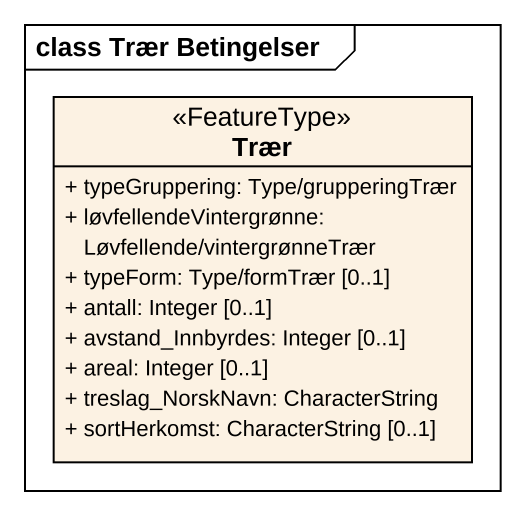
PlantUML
@startuml
mainframe class Trær Betingelser
hide circle
hide empty members
skinparam classAttributeIconSize 0
class Trær <<FeatureType>> {
  + typeGruppering: Type/grupperingTrær
  + løvfellendeVintergrønne: Løvfellende/vintergrønneTrær
  + typeForm: Type/formTrær [0..1]
  + antall: Integer [0..1]
  + avstand_Innbyrdes: Integer [0..1]
  + areal: Integer [0..1]
  + treslag_NorskNavn: CharacterString
  + sortHerkomst: CharacterString [0..1]
}
@enduml
